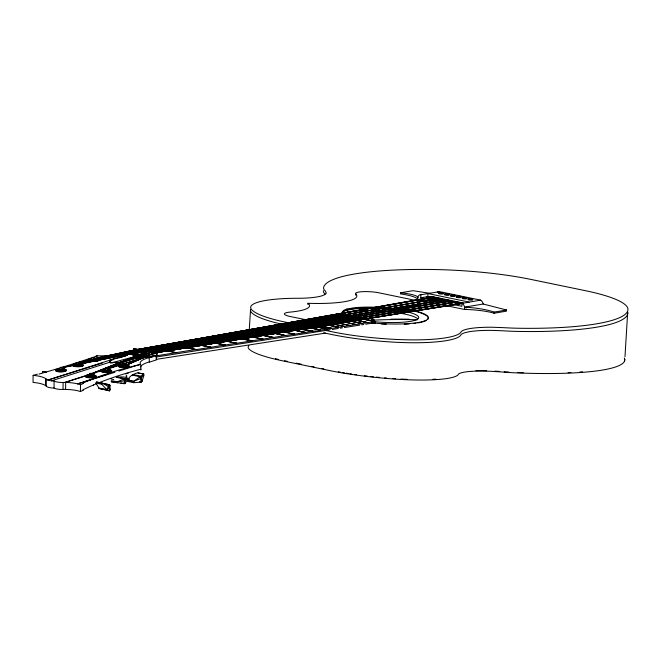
<?xml version="1.0" encoding="UTF-8"?>
<svg xmlns="http://www.w3.org/2000/svg" width="661" height="661" viewBox="0 0 661 661"><rect width="100%" height="100%" fill="white"/><g stroke="black" fill="none" stroke-linecap="round" stroke-linejoin="round"><path stroke-width="0.99" d="M59.44 369.193L59.449 368.466L56.656 369.383L56.656 370.119L58.234 371.185L62.597 371.308L65.381 370.383L65.381 369.664L63.803 368.607L62.06 368.557M63.803 369.325L63.803 368.607M89.235 375.151L89.227 374.448L86.442 375.357L86.442 376.076L88.02 377.125L92.383 377.257L95.167 376.34L95.167 375.638L93.589 374.589L91.846 374.531M88.02 377.125L88.02 376.406L86.442 375.357M92.383 377.257L92.383 376.547L95.167 375.638M58.234 371.185L58.234 370.441L56.656 369.383M62.597 371.308L62.597 370.573L65.381 369.664M117.146 381.794L117.22 381.761C131.109 380.934 130.391 375.365 116.229 377.315L124.375 378.927L127.713 378.15L127.73 379.232L125.202 383.397L124.408 383.686L111.337 381.794L111.329 380.637L117.22 381.761L124.375 378.927L124.408 383.686L120.789 382.983M63.092 382.455A15.542 4.255 -1.2 0 1 65.662 382.471L65.621 389.403A15.558 4.453 -2.1 0 0 63.043 389.436L63.092 382.463A9.841 2.669 -1.2 0 1 54.086 381.025A9.832 2.677 -1.3 0 1 46.328 379.15A15.509 4.214 -1.3 0 0 45.535 378.497A22.813 6.205 -1.2 0 0 33.133 375.349M65.604 389.436A22.78 6.42 -2 0 1 80.419 391.576L80.493 384.743L83.575 383.355M45.543 378.497L45.493 385.537A15.492 4.412 -2.2 0 1 46.278 386.206A9.816 2.801 -2.2 0 0 54.045 388.065A9.824 2.793 -2.2 0 0 63.043 389.436M46.278 386.206L46.328 379.15M54.045 388.057L54.095 381.025M137.034 349.413L94.531 358.502L96.258 358.551L97.836 359.551L97.845 360.146L95.068 360.956L90.722 360.766L89.152 359.758L89.144 359.146L91.912 358.345M140.644 350.165L77.775 362.592M143.966 351.098L61.969 367.747C57.367 367.665 62.861 366.896 61.737 367.45L143.966 350.859L61.729 367.69M91.226 374.134L147.353 351.545L90.937 373.862M150.7 352.478L105.826 368.086C103.215 369.416 110.304 367.921 106.107 368.367L150.725 352.23L105.818 368.317M154.054 353.164L124.871 365.814L154.054 352.933L124.574 365.773L122.673 365.55L123.731 365.252M140.611 350.404L78.775 362.625M147.353 351.784L91.226 373.903M624.984 356.667L627.677 312.281A113.634 20.499 3.7 0 0 627.57 311.868M133.365 351.429L133.539 348.694L134.249 348.578L157.029 353.288L156.55 355.808L157.029 353.288M133.555 351.396L133.72 348.669M133.869 349.454L134.092 351.049M137.447 349.487L432.732 297.004L427.014 297.012L427.774 296.888L433.492 296.88L463.353 303.044M140.801 350.181L438.59 298.516M144.148 350.875L445.233 299.598M147.502 351.569L451.124 300.524L148.518 351.396M152.071 347.777L176.297 352.718L152.253 347.744M156.698 353.346L156.095 357.047L330.203 329.756M156.508 353.371L156.186 359.377L325.493 333.094M170.563 344.422L196.053 349.619L170.563 344.422L139.545 350.049M170.753 344.216L184.485 341.894L210.925 347.289L184.485 341.894M196.061 349.446L156.55 355.808M184.667 341.861L198.003 339.267L225.161 345.059L197.829 339.3M198.953 339.267L222.798 334.945L251.849 340.878L222.798 334.945M251.858 340.696L222.988 334.73L233.159 333.061L262.913 339.143L273.191 337.358L242.777 331.144L233.159 333.061M210.925 347.289L225.17 344.877M208.521 337.531L236.597 343.266L208.537 337.358M242.951 331.285L273.191 337.358M249.214 330.847L250.544 309.72A69.628 12.559 3.7 0 0 251.544 312.537A93.474 16.864 3.7 0 0 282.478 324.311M254.303 329.228L285.494 335.598L254.303 329.228L243.892 331.111M254.493 329.013L262.838 327.674L294.616 334.169L305.225 332.508L272.77 325.873L262.838 327.674M262.913 339.143L233.176 332.888M272.77 325.873L305.242 332.334M272.96 325.666C288.386 321.172 304.63 334.92 320.494 330.12L287.246 323.246L281.016 324.377M279.95 324.568L312.893 331.31M285.511 335.424L273.183 337.531M287.246 323.246L320.701 329.913M288.386 323.039L293.36 321.965L327.013 329.095L331.533 328.385L297.392 321.403L293.352 322.138M294.616 334.169L262.847 327.501M297.392 321.403L331.541 328.211M299.441 321.031L304.3 319.974L338.705 327.261L344.207 326.402L309.265 319.246L304.291 320.155M307.919 304.465L307.993 303.292A56.846 10.361 3.6 0 0 355.891 294.029A14.658 2.669 3.6 0 1 361.765 291.724A14.658 2.669 3.6 0 1 377.456 292.517L418.372 300.97A31.431 5.726 3.6 0 0 420.338 305.142L396.575 309.15L394.32 308.794A38.33 6.982 3.6 0 0 352.148 308.059C348.958 309.067 344.174 308.629 342.274 312.042L342.2 313.215C344.1 309.811 348.884 310.24 352.073 309.232A38.33 6.982 3.6 0 1 394.245 309.968L396.501 310.331L396.575 309.15M312.901 331.128L305.225 332.508M311.182 318.899L320.502 317.214L356.213 324.518L362.22 323.576L326.137 316.016L321.585 317.016M362.236 323.403L326.319 315.983L331.434 315.223L367.888 322.692L374.985 321.403L374.903 322.758L365.756 324.187M320.692 330.087L327.013 329.095M331.434 315.223L367.888 322.692M332.533 315.024L338.258 313.81L374.985 321.403M331.533 328.385L338.705 327.261M343.381 311.686L343.456 310.513M343.546 311.587L343.621 310.414M346.612 310.348L346.686 309.174M347.025 310.232L347.099 309.059M314.669 318.272L349.983 325.493L314.677 318.09M355.816 295.203L355.891 294.029M356.213 324.518L320.511 317.032M367.896 322.51L362.22 323.576M430.369 293.41L413.042 290.683L400.649 292.773L400.574 293.914A28.382 5.172 3.6 0 1 417.752 299.788L464.452 309.439A28.811 5.247 3.6 0 1 494.073 313.231L506.466 311.141L506.541 310.001L483.191 304.019L464.6 307.158A5.511 4.28 80.4 0 0 462.056 303.275L461.865 306.291L420.718 297.789L420.908 294.773L439.499 291.633L480.646 300.135A5.511 4.28 80.4 0 1 483.191 304.019M417.752 299.788L417.892 297.508A3.602 2.793 80.4 0 1 420.908 294.773M420.718 297.789L427.816 296.591L428.006 293.575L469.153 302.077M433.963 296.971L431.6 297.5L433.476 297.169M439.35 298.384L437.45 298.706L439.821 298.483M145.164 350.702L443.333 299.92L437.954 298.516M449.678 301.234L443.812 299.722L144.412 350.933L443.795 300.02C443.878 298.557 456.85 302.193 449.695 300.937L147.767 351.619L449.678 301.234C450.538 301.366 460.519 302.168 455.107 302.06M444.465 299.73L439.078 298.318L141.066 350.239L438.036 298.789M450.81 301.044L456.222 302.16L150.857 352.263L456.239 301.862M455.553 302.449L457.47 301.829L455.082 302.35M456.71 301.961L151.121 352.313L456.71 301.961L462.122 303.077L154.203 352.949L461.081 303.539M462.882 302.953L460.965 303.564L480.646 300.135M494.073 313.231L494.147 312.091L506.541 310.001M323.411 290.708L323.369 291.261A67.116 12.113 3.7 0 0 325.022 293.98M323.593 332.822L332.433 334.648A93.474 16.864 3.7 0 0 395.212 342.224A69.628 12.559 3.7 0 0 459.8 336.226A75.172 13.559 3.7 0 0 461.097 334.549A43.105 7.775 3.7 0 1 492.577 330.401L503.285 330.814A67.116 12.113 3.7 0 0 517.728 331.425L520.728 331.475A144.503 26.068 3.7 0 0 627.396 314.694L627.694 313.595M248.949 345.637A69.686 10.915 4.8 0 0 249.23 349.248A93.449 14.633 4.8 0 0 282.991 360.914L330.17 370.664A93.449 14.633 4.8 0 0 392.907 378.935A69.686 10.915 4.8 0 0 457.321 375.448A75.222 11.782 4.8 0 0 458.61 374.027A43.147 6.759 4.8 0 1 490.008 371.251L500.699 371.903A67.133 10.518 4.8 0 0 515.126 372.821L518.117 372.944A144.635 22.648 4.8 0 0 624.471 361.203L624.736 359.113A113.609 17.789 4.8 0 0 624.265 358.014M141.95 381.612L143.949 375.349L143.726 374.052L137.918 372.845C133.976 373.523 127.515 376.861 127.928 381.471L133.729 382.678L141.181 382.157L141.95 381.612L141 376.208L143.726 374.052L141.355 378.249L133.505 381.38L127.705 380.199L129.399 378.984M126.821 376.373C126.003 377.852 125.805 374.812 126.829 375.737M137.926 372.87L143.701 374.093M42.329 372.581L42.957 371.391L45.865 371.961M95.911 383.099L96.539 381.959L109.404 384.76L109.99 385.264L110.164 389.759L109.544 390.882L99.2 388.503L95.911 383.099L101.728 384.239L106.768 389.569L109.544 390.882M101.728 384.239L102.348 383.107L108.404 386.578L110.123 389.726M107.272 384.735L109.99 385.264L107.346 390.064L99.2 388.503M75.461 363.368L76.222 362.823M127.747 380.141L129.135 379.15M80.452 391.568L83.55 390.064M76.973 364.31L77.725 364.798L79.023 364.401M93.556 385.132L93.399 384.991M125.54 374.01L128.317 373.085M107.776 374.126L77.56 383.876L114.89 372.275M51.409 380.827L110.42 362.03M89.185 374.804L64.811 382.455L104.992 369.392M92.11 373.886L95.035 372.969M98.935 371.738L101.86 370.821M109.66 368.375L144.759 357.18A9.981 2.256 1.5 0 0 137.034 356.023A2.322 0.521 1.6 0 0 137.29 355.23A2.322 0.529 1.6 0 0 133.886 355.378A9.981 2.256 1.5 0 0 128.052 353.734A12.699 2.867 1.2 0 1 125.301 355.717L111.329 359.526A8.998 2.148 1 0 0 110.643 361.774A2.446 0.587 0.7 0 0 110.296 362.567A2.446 0.587 0.7 0 0 113.477 362.352A8.998 2.099 0.7 0 0 122.558 361.815L136.579 358.039L122.616 362.021A8.998 2.115 0.7 0 1 113.485 362.559A2.446 0.587 0.6 0 1 110.313 362.782L110.313 362.567M76.337 364.145L76.329 363.476L73.561 364.335L73.561 365.012L75.131 366.045L79.485 366.202L82.253 365.335L82.253 364.674L80.683 363.649L78.94 363.583M89.747 367.004L47.865 380.058L111.329 359.724L124.375 356.155M91.697 366.392L102.414 363.054M110.205 360.625L113.122 359.708M118.972 357.89L125.788 355.767M118.815 371.052L140.421 364.327M104.711 369.863L104.711 369.218L101.934 370.069L101.934 370.722L103.513 371.755L107.859 371.92L110.635 371.061L110.627 370.416L109.057 369.392L107.313 369.325M73.561 364.335L75.131 365.368L79.477 365.533L82.253 364.674M101.934 370.069L103.504 371.094L107.85 371.259L110.627 370.416M106.933 368.805L144.759 357.353A12.699 2.933 1.6 0 0 136.612 358.221M122.302 365.12L122.293 364.541L119.525 365.326L119.525 365.921L121.103 366.929L125.45 367.128L128.217 366.326L126.639 364.748L124.896 364.665M89.144 359.146L90.722 360.146L95.068 360.352L97.836 359.551M119.525 365.326L121.095 366.334L125.441 366.533L128.209 365.748M37.313 374.184L33.1 375.374L33.05 382.438A22.755 6.47 -2.1 0 1 45.502 385.537M112.899 362.517L137.992 355.659M126.21 352.759L128.986 352.057L151.964 356.965L156.426 355.858L156.574 359.848L149.328 362.162L149.188 357.494L126.21 352.759L136.207 354.99M149.188 357.494L151.964 356.8M128.986 352.057L133.448 351.107L156.426 355.858M92.78 359.105C91.111 359.758 95.837 359.84 94.242 359.13M124.574 365.773L125.061 365.516L124.615 365.326M93.763 358.774L137.248 349.479L93.771 359.006M77.998 362.649L140.611 350.173M127.928 381.471L129.63 381.141M138.463 349.314L432.715 297.301L431.6 297.5M432.162 297.574L137.711 349.545L433.195 297.103L438.607 298.218M466.484 309.092L464.452 309.439L464.6 307.158A28.828 5.594 5.6 0 1 494.147 312.091M462.584 303.176L154.467 353.007L461.403 303.655M236.613 343.092L225.161 345.059M262.929 338.961L251.849 340.878M294.632 333.995L285.494 335.598M349.991 325.319L344.207 326.402M356.221 324.344L349.983 325.493M196.053 349.619L210.727 347.314M236.597 343.266L251.651 340.902M332.194 329.451L338.333 328.484M340.332 328.17L342.39 327.848M344.398 327.534L359.667 325.146M361.683 324.824L363.732 324.501M90.375 375.208C87.888 375.762 93.184 376.134 91.557 375.25M105.843 369.962L105.091 370.267L107.396 370.135M426.824 297.202L431.592 297.202M58.234 370.441L62.597 370.573M88.02 376.406L92.383 376.547M111.337 381.794L114.295 381.984M494.998 371.127L499.675 371.457M98.621 388.007L106.768 389.569L109.404 384.76L101.257 383.173L101.844 383.677M123.392 383.05L125.202 383.397L125.169 378.662L117.022 377.051M111.04 379.034L113.742 379.554M46.386 372.449L44.576 372.093L45.163 372.622M43.048 371.432L45.923 372.003M460.957 303.267L455.569 302.151M456.222 302.16L456.693 302.259M437.466 298.417L432.063 297.293M427.816 296.591L430.823 297.21M443.333 299.92L443.795 300.02M430.889 298.243L450.959 302.391M454.975 303.217L456.982 303.639M338.077 313.843L374.795 321.436M338.068 314.025L374.787 321.61M331.442 315.049L367.706 322.543M326.129 316.189L362.03 323.609M309.274 319.073L344.216 326.228M305.481 319.66L290.237 316.512A15.509 2.826 3.6 0 1 289.014 312.207A53.896 9.824 3.6 0 0 307.993 303.292M304.118 320.007L338.713 327.088M304.11 320.188L338.506 327.294M297.409 321.229L331.351 328.244M293.178 321.998L327.03 328.922M293.17 322.171L326.823 329.128M289.369 322.948L285.436 322.13A93.474 17.037 3.6 0 1 251.717 309.712A69.628 12.691 3.6 0 1 291.212 298.342A75.172 13.699 3.6 0 1 300.391 298.268A43.105 7.858 3.6 0 0 326.27 292.848L325.22 290.823A67.116 12.229 3.6 0 1 323.568 288.08L323.609 287.518A144.503 26.333 3.6 0 1 431.84 269.49L438.912 269.63A113.634 20.706 3.6 0 1 531.427 279.529L584.506 290.493A113.634 20.706 3.6 0 1 627.909 308.679L627.917 310.009A144.503 26.333 3.6 0 1 520.926 328.286L517.935 328.236A67.116 12.229 3.6 0 1 503.484 327.658L492.776 327.253A43.105 7.858 3.6 0 0 461.287 331.516A75.172 13.699 3.6 0 1 459.982 333.21A69.628 12.691 3.6 0 1 395.394 339.399A93.474 17.037 3.6 0 1 332.615 331.88L324.749 330.252M287.254 323.072L320.511 329.938M279.958 324.394L312.711 331.161M272.778 325.699L305.043 332.367M254.311 329.046L285.312 335.458M242.769 331.318L272.985 337.564M197.813 339.473L224.963 345.083M284.519 360.749L287.469 361.352M296.293 363.178L301.201 364.194M311.992 366.425L313.958 366.83M321.808 368.45L323.766 368.855M184.502 341.72L210.933 347.116M170.571 344.249L195.871 349.471M133.539 348.694L156.327 353.404M135.084 351.247L143.007 352.891M147.957 353.916L156.872 355.75M128.986 352.23L151.964 356.965M138.207 355.403L149.196 357.667M132.861 374.531L141 376.208L133.505 381.397L133.729 382.678M132.101 375.076L140.239 376.753L141.181 382.157L139.372 381.785M127.697 380.174L133.505 381.38M96.556 382.008L100.323 382.934M348.504 316.28L343.398 313.884L342.274 312.042M110.635 371.061L109.057 370.036L109.057 369.392M624.736 359.113L624.802 359.468A113.692 17.806 4.8 0 1 624.471 361.203M627.677 312.281L627.743 312.694A113.634 20.499 3.7 0 1 627.396 314.694M137.034 356.023L137.042 356.205A9.981 2.247 1.5 0 1 141.38 356.593M133.877 355.378L133.886 355.552A2.322 0.529 1.5 0 1 134.48 355.378M128.044 353.734L128.052 353.916A12.699 2.867 1 0 1 125.243 355.891L125.301 355.717M140.958 369.813L140.867 365.004A39.635 9.271 2.1 0 1 149.13 357.651M111.329 359.526L111.329 359.724A8.998 2.148 0.8 0 0 110.61 361.988A2.446 0.587 0.6 0 0 110.304 362.782M126.639 364.748L126.648 365.326M125.441 366.533L125.45 367.128M96.258 358.551L96.266 359.146M121.095 366.334L121.103 366.929M95.068 360.352L95.068 360.956M90.722 360.146L90.722 360.766M117.146 381.777L117.146 382.926M107.85 371.259L107.859 371.92M103.504 371.094L103.513 371.755M79.477 365.533L79.485 366.202M75.131 365.368L75.131 366.045M93.589 374.589L93.589 375.291M96.44 359.088A5.428 1.314 0.5 0 1 97.44 361.104A5.428 1.314 0.5 0 1 89.111 360.906M88.243 360.452A5.428 1.314 0.5 0 1 88.764 359.493M89.582 359.229A5.428 1.314 0.5 0 1 90.64 359.03M64.472 369.392A5.42 1.413 -0.6 0 1 64.968 371.441A5.42 1.413 -0.6 0 1 57.061 371.515A5.42 1.413 -0.6 0 1 57.581 369.458M59.366 369.185A5.42 1.413 -0.6 0 1 60.027 369.135M62.051 369.119A5.42 1.413 -0.6 0 1 62.704 369.152M111.403 370.689A5.428 1.347 0.1 0 1 108.792 372.325A5.428 1.347 0.1 0 1 101.868 371.903A5.428 1.347 0.1 0 1 102.538 370.143M104.901 369.813A5.428 1.347 0.1 0 1 105.57 369.788M107.586 369.813A5.428 1.347 0.1 0 1 108.222 369.863M109.404 370.028A5.428 1.347 0.1 0 1 111.147 370.532M107.603 369.573A5.428 1.363 0 0 1 111.213 371.465A5.428 1.363 0 0 1 103.133 372.003A5.428 1.363 0 0 1 102.529 369.912M103.62 369.706A5.428 1.363 0 0 1 105.562 369.54M82.906 383.074A440.011 165.547 10.7 0 1 140.066 364.566M126.193 352.933A39.652 8.626 0.7 0 1 96.126 355.907M97.729 355.734A439.391 50.005 -9.8 0 1 63.051 366.995M62.126 367.276A439.391 50.005 -9.8 0 1 38.974 374.101M140.892 369.821A39.71 9.808 1 0 1 140.479 369.102M140.471 366.962A39.71 9.808 1 0 1 149.403 361.914M82.889 389.8A442.333 172.149 9.8 0 1 96.184 383.867M98.646 382.868A442.333 172.149 9.8 0 1 140.173 369.392M96.407 358.89A5.428 1.305 0.7 0 1 97.464 360.889A5.428 1.305 0.7 0 1 89.144 360.683M88.772 360.542A5.428 1.305 0.7 0 1 91.243 358.749M142.652 356.808A9.981 2.247 1.5 0 1 144.751 357.353M137.852 355.61A2.322 0.521 1.4 0 1 137.025 356.196M94.118 375.341A5.42 1.396 -0.4 0 1 94.713 377.406A5.42 1.396 -0.4 0 1 86.649 377.381A5.42 1.396 -0.4 0 1 87.806 375.316M89.681 375.101A5.42 1.396 -0.4 0 1 90.35 375.076M91.697 375.076A5.42 1.396 -0.4 0 1 92.35 375.118M82.427 364.657A5.428 1.355 0 0 1 80.609 366.591A5.428 1.355 0 0 1 73.032 366.004A5.428 1.355 0 0 1 75.866 364.153M81.022 364.294A5.428 1.355 0 0 1 82.022 364.525M136.604 358.039A12.699 2.925 1.6 0 1 144.759 357.188M81.039 364.062A5.428 1.372 0.1 0 1 81.675 366.161A5.428 1.372 0.1 0 1 73.363 365.921A5.428 1.372 0.1 0 1 75.841 363.905M76.494 363.847A5.428 1.372 0.1 0 1 77.163 363.814M79.204 363.847A5.428 1.372 0.1 0 1 79.849 363.897M128.06 353.916A9.981 2.264 1.5 0 1 128.746 353.999M129.416 354.098A9.981 2.264 1.5 0 1 133.886 355.552M65.695 382.43A22.829 6.205 -1.2 0 1 80.559 384.735M91.705 374.812A5.42 1.413 -0.5 0 1 95.258 376.977A5.42 1.413 -0.5 0 1 86.112 376.952A5.42 1.413 -0.5 0 1 90.35 374.812M62.06 368.855A5.42 1.421 -0.6 0 1 65.522 371.003A5.42 1.421 -0.6 0 1 56.491 371.077A5.42 1.421 -0.6 0 1 60.019 368.871M124.731 364.855A5.428 1.297 0.6 0 1 128.358 366.905A5.428 1.297 0.6 0 1 119.195 366.739A5.428 1.297 0.6 0 1 123.384 364.831M127.209 365.335A5.428 1.314 0.5 0 1 126.036 367.557A5.428 1.314 0.5 0 1 118.476 366.169M118.773 365.847A5.428 1.314 0.5 0 1 119.815 365.434M120.839 365.227A5.428 1.314 0.5 0 1 123.384 365.029M124.739 365.054A5.428 1.314 0.5 0 1 126.648 365.236M400.649 292.773A28.406 4.321 2.4 0 1 417.892 297.508M437.252 292.468A3.602 2.793 80.4 0 1 437.805 291.972M438.119 291.79A3.602 2.793 80.4 0 1 439.499 291.633M472.293 299.524A2.396 0.438 3.6 0 1 471.789 300.102A2.396 0.438 3.6 0 1 468.442 299.805A2.396 0.438 3.6 0 1 468.946 299.226M466.41 298.309A2.396 0.438 3.6 0 1 464.757 298.904A2.396 0.438 3.6 0 1 462.295 298.144M460.535 297.095A2.396 0.438 3.6 0 1 458.883 297.69A2.396 0.438 3.6 0 1 456.421 296.929M453.686 295.682A2.396 0.438 3.6 0 1 454.727 296.384A2.396 0.438 3.6 0 1 451.083 296.235A2.396 0.438 3.6 0 1 451.314 295.583M448.348 294.558A2.396 0.438 3.6 0 1 448.728 295.194A2.396 0.438 3.6 0 1 445.365 295.062A2.396 0.438 3.6 0 1 444.985 294.418M447.208 294.393A2.396 0.438 3.6 0 1 447.811 294.467M443.2 293.567A2.396 0.438 3.6 0 1 441.655 294.054A2.396 0.438 3.6 0 1 438.631 293.534A2.396 0.438 3.6 0 1 440.713 293.145M369.152 320.403A142.239 22.276 4.8 0 1 417.686 319.767M278.298 359.386A91.078 14.261 4.8 0 1 275.397 358.692M346.248 309.984A38.33 6.974 3.6 0 1 393.997 309.488A38.33 6.974 3.6 0 1 417.438 319.246A38.33 6.974 3.6 0 1 374.457 321.733M342.762 311.711A38.33 6.974 3.6 0 1 343.869 310.926M342.596 314.33A38.33 6.916 3.7 0 1 379.596 310.885A38.33 6.916 3.7 0 1 417.735 318.767M402.739 308.827A47.914 8.717 3.6 0 1 427.593 319.552M426.213 320.535A47.914 8.717 3.6 0 1 421.305 322.238M420.503 322.419A47.914 8.717 3.6 0 1 417.859 322.923M415.918 323.229A47.914 8.717 3.6 0 1 413.836 323.493M409.275 323.931A47.914 8.717 3.6 0 1 404.268 324.229M386.33 324.229A47.914 8.717 3.6 0 1 381.339 323.989M375.341 323.576A47.914 8.717 3.6 0 1 371.375 323.221M371.234 319.784A144.635 22.648 4.8 0 1 374.076 319.643M390.907 319.156A144.635 22.648 4.8 0 1 409.225 319.189M508.854 372.102A64.704 10.13 4.8 0 1 504.194 371.796M582.506 371.788A142.239 22.276 4.8 0 1 579.945 371.986M570.939 372.531A142.239 22.276 4.8 0 1 568.105 372.664M523.314 372.738A142.239 22.276 4.8 0 1 517.497 372.531M402.764 308.431A47.914 8.733 3.6 0 1 425.61 320.461A47.914 8.733 3.6 0 1 371.399 322.857M475.903 370.689A45.568 7.139 4.8 0 1 486.661 370.747M386.627 378.067A91.078 14.261 4.8 0 1 384.586 377.885M379.472 377.414A91.078 14.261 4.8 0 1 376.415 377.117M373.374 376.795A91.078 14.261 4.8 0 1 370.35 376.464M367.342 376.117A91.078 14.261 4.8 0 1 364.36 375.754M356.56 374.721A91.078 14.261 4.8 0 1 354.643 374.457M351.809 374.035A91.078 14.261 4.8 0 1 349.933 373.754M348.083 373.465A91.078 14.261 4.8 0 1 346.257 373.168M344.323 372.845A91.078 14.261 4.8 0 1 342.282 372.498M340.275 372.143A91.078 14.261 4.8 0 1 338.3 371.788M435.731 379.117A67.298 10.543 4.8 0 1 433.005 379.282M407.267 379.356A67.298 10.543 4.8 0 1 401.128 379.075M395.526 378.736A67.298 10.543 4.8 0 1 392.774 378.546M59.837 369.482L62.208 369.482L59.837 369.482M89.623 373.415L91.995 373.432L89.623 373.415M76.717 362.542L79.089 362.575L76.717 362.542M92.292 357.551L94.663 357.601L92.292 357.551M122.665 363.79L125.036 363.847L122.748 363.724M451.281 295.657A2.396 0.438 3.6 0 0 455.14 295.607A2.396 0.438 3.6 0 0 451.901 294.938A2.396 0.438 3.6 0 0 451.281 295.657M445.407 294.442A2.396 0.438 3.6 0 0 449.257 294.393A2.396 0.438 3.6 0 0 446.018 293.724A2.396 0.438 3.6 0 0 445.407 294.442M439.524 293.228A2.396 0.438 3.6 0 0 443.382 293.178A2.396 0.438 3.6 0 0 440.143 292.509A2.396 0.438 3.6 0 0 439.524 293.228M457.164 296.872A2.396 0.438 3.6 0 0 461.014 296.822A2.396 0.438 3.6 0 0 457.776 296.153A2.396 0.438 3.6 0 0 457.164 296.872M463.039 298.086A2.396 0.438 3.6 0 0 466.897 298.037A2.396 0.438 3.6 0 0 463.658 297.367A2.396 0.438 3.6 0 0 463.039 298.086M468.913 299.293A2.396 0.438 3.6 0 0 472.772 299.251A2.396 0.438 3.6 0 0 469.533 298.582A2.396 0.438 3.6 0 0 468.913 299.293"/></g></svg>
